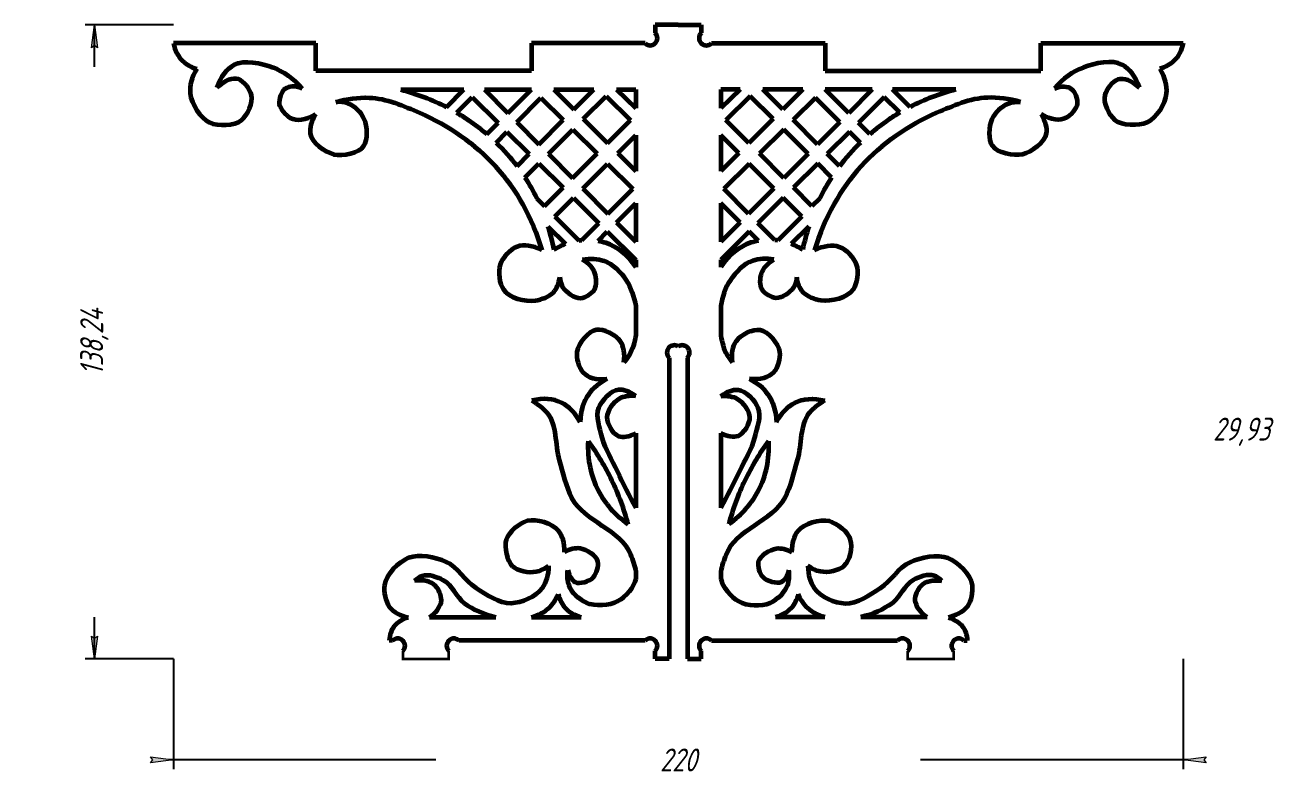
# Model space of a CAD drawing. Header units: millimetres. Extents: x -301 to 292, y 59 to 447.
# Drawn here: x -300.6 to -29.5, y 61 to 223.3 of the extents above; entities that cross this region are included whole.
import ezdxf

# ---------------------------------------------------------------- set-up
doc = ezdxf.new("R2010")
doc.units = ezdxf.units.MM
doc.linetypes.add('K5LT32775', pattern=[0])
doc.linetypes.add('K5LT_THIN', pattern=[0])
doc.styles.add('KDIMTEXTSTYLE', font='GOST_AU.SHX', dxfattribs={"width": 0.96, "oblique": 15, "height": 5})
doc.dimstyles.new('KDIMSTYLE (1.00)', dxfattribs={"dimtxt": 5, "dimasz": 1, "dimexe": 2, "dimexo": 0, "dimgap": 1, "dimtad": 1, "dimtxsty": 'KDIMTEXTSTYLE', "dimsah": 1, "dimcen": 0, "dimdle": 1, "dimadec": 0, "dimazin": 0, "dimtfac": 0.667, "dimtmove": 0, "dimatfit": 3, "dimfxl": 1, "dimtvp": 1, "dimtolj": 1, "dimtzin": 0, "dimarcsym": 0})

# ---------------------------------------------------------------- blocks, each defined once
blk = doc.blocks.new('KDIMARROW_01')
blk.add_hatch(color=0).paths.add_polyline_path([(0, 0), (-5, 0.658262491226197), (-4.5, 6e-16), (-5, -0.6582624912261956)])
at = {"color": 0, "linetype": 'K5LT_THIN', "lineweight": 18}
for p, q in [((-4.5, 6e-16), (-5, 0.658262491226197)), ((-5, 0.658262491226197), (0, 0)), ((0, 0), (-5, -0.6582624912261956)), ((-5, -0.6582624912261956), (-4.5, 6e-16)), ((0, 0), (-1, 0))]:
    blk.add_line(p, q, dxfattribs=at)

msp = doc.modelspace()

# ---------------------------------------------------------------- linework, layer by layer
at = {"color": 30, "linetype": 'K5LT32775', "lineweight": 60, "true_color": 0xff8000}
for p, q in [((-158.2592744769039, 223.2713279595332), (-163.2592744769039, 223.2713279595332)), ((-163.2592744769039, 223.2713279595332), (-163.2592744769039, 221.5163919898005)), ((-158.2592744769039, 223.2713279595332), (-153.2592744769039, 223.2713279595332)), ((-153.2592744769039, 223.2713279595332), (-153.2592744769039, 221.5163919898005)), ((-237.2592744769038, 219.2713279595332), (-268.2592744769039, 219.2713279595332)), ((-237.2592744769039, 213.2713279595332), (-237.2592744769039, 219.2713279595332)), ((-165.5043385071711, 219.2713279595333), (-190.2592744769039, 219.2713279595332)), ((-190.2592744769039, 219.2713279595332), (-190.2592744769039, 213.2713279595332)), ((-151.0142104466366, 219.2713279595332), (-126.2592744769039, 219.2713279595332)), ((-126.2592744769039, 219.2713279595332), (-126.2592744769039, 213.2713279595332)), ((-79.2592744769039, 219.2713279595332), (-48.25927447690384, 219.2713279595332)), ((-79.25927447690387, 213.2713279595332), (-79.25927447690387, 219.2713279595332)), ((-190.2592744769039, 213.2713279595332), (-237.2592744769039, 213.2713279595332)), ((-126.2592744769039, 213.2713279595332), (-79.25927447690387, 213.2713279595332)), ((-218.7425251200992, 209.1689251183845), (-204.9554724862447, 209.1689251183845)), ((-208.7598623138218, 205.3645352908074), (-204.9554724862447, 209.1689251183845)), ((-200.5092004187327, 209.1689251183845), (-195.3991584918443, 204.0302822105621)), ((-200.5092004187327, 209.1689251183845), (-190.235449033252, 209.1689251183845)), ((-195.3991584918443, 204.0302822105621), (-190.235449033252, 209.1689251183845)), ((-185.3843208551738, 209.1689251183845), (-176.6880425124781, 209.1689251183845)), ((-185.3843208551738, 209.1689251183845), (-181.0298340354007, 204.827133595462)), ((-181.0298340354007, 204.827133595462), (-176.6880425124781, 209.1689251183846)), ((-171.7180176263592, 209.1689251183845), (-167.5200980730581, 205.0884298882527)), ((-171.7180176263592, 209.1689251183845), (-167.5200980730581, 209.1689251183845)), ((-167.5200980730581, 209.1689251183845), (-167.5200980730581, 205.0884298882527)), ((-148.9984508807496, 209.1689251183845), (-148.9984508807496, 205.0884298882527)), ((-144.8005313274485, 209.1689251183845), (-148.9984508807496, 205.0884298882527)), ((-144.8005313274485, 209.1689251183845), (-148.9984508807496, 209.1689251183845)), ((-131.1342280986339, 209.1689251183845), (-139.8305064413296, 209.1689251183845)), ((-135.4887149184071, 204.827133595462), (-139.8305064413296, 209.1689251183846)), ((-131.134228098634, 209.1689251183845), (-135.4887149184071, 204.827133595462)), ((-116.009348535075, 209.1689251183845), (-126.2830999205557, 209.1689251183845)), ((-121.1193904619634, 204.0302822105621), (-126.2830999205557, 209.1689251183845)), ((-116.009348535075, 209.1689251183845), (-121.1193904619634, 204.0302822105621)), ((-97.77602383370856, 209.1689251183845), (-111.563076467563, 209.1689251183845)), ((-107.7586866399859, 205.3645352908074), (-111.563076467563, 209.1689251183845)), ((-206.5355423005646, 204.1363403039509), (-203.1542483255834, 207.49478769802)), ((-203.1542483255834, 207.49478769802), (-197.5353987642879, 201.9044120365285)), ((-193.4582601771417, 202.0785206590234), (-188.1804750559393, 207.3563057802258)), ((-188.1804750559393, 207.3563057802258), (-183.3221189999108, 202.5348486309519)), ((-178.9483122490112, 202.7516803857093), (-173.9542633653038, 207.7457292694168)), ((-173.9542633653038, 207.7457292694168), (-168.6431846489784, 202.4862144241236)), ((-142.5642855885039, 207.7457292694168), (-147.8753643048293, 202.4862144241236)), ((-137.5702367047965, 202.7516803857093), (-142.5642855885039, 207.7457292694168)), ((-128.3380738978684, 207.3563057802258), (-133.1964299538969, 202.5348486309519)), ((-123.0602887766661, 202.0785206590234), (-128.3380738978684, 207.3563057802258)), ((-113.3643006282244, 207.49478769802), (-118.9831501895198, 201.9044120365285)), ((-109.9830066532431, 204.1363403039509), (-113.3643006282243, 207.49478769802)), ((-199.9988051120689, 199.4529639719891), (-197.5353987642879, 201.9044120365284)), ((-193.4582601771417, 202.0785206590234), (-188.6318602905909, 197.2251073402718)), ((-188.6318602905909, 197.2251073402718), (-183.3221189999108, 202.5348486309519)), ((-178.9483122490112, 202.7516803857093), (-173.6552997064781, 197.4740993666238)), ((-173.6552997064781, 197.4740993666238), (-168.6431846489784, 202.4862144241236)), ((-142.8632492473296, 197.4740993666238), (-147.8753643048294, 202.4862144241236)), ((-137.5702367047965, 202.7516803857093), (-142.8632492473296, 197.4740993666238)), ((-127.8866886632168, 197.2251073402718), (-133.1964299538969, 202.5348486309519)), ((-123.0602887766661, 202.0785206590234), (-127.8866886632168, 197.2251073402718)), ((-116.5197438417388, 199.4529639719891), (-118.9831501895198, 201.9044120365284)), ((-197.9478730874494, 197.5889077487157), (-195.5789265042764, 199.9578543318887)), ((-195.5789265042764, 199.9578543318887), (-190.7267254733374, 195.1302421575253)), ((-186.559173222747, 195.1408194119736), (-181.2357084237022, 200.4642842110183)), ((-181.2357084237022, 200.4642842110183), (-175.9302643870576, 195.1991346860444)), ((-171.4445002350635, 195.2697453747177), (-167.5200980730581, 199.2044208408121)), ((-167.5200980730581, 199.2044208408121), (-167.5200980730581, 191.3567846184324)), ((-148.9984508807496, 199.2044208408121), (-148.9984508807496, 191.3567846184324)), ((-145.0740487187442, 195.2697453747177), (-148.9984508807496, 199.2044208408121)), ((-135.2828405301055, 200.4642842110183), (-140.5882845667501, 195.1991346860444)), ((-129.9593757310607, 195.1408194119736), (-135.2828405301055, 200.4642842110183)), ((-120.9396224495313, 199.9578543318887), (-125.7918234804704, 195.1302421575253)), ((-118.5706758663583, 197.5889077487157), (-120.9396224495313, 199.9578543318887)), ((-181.2886261073725, 189.8407729657294), (-175.9302643870576, 195.1991346860444)), ((-171.4445002350635, 195.2697453747177), (-167.5200980730581, 191.3567846184325)), ((-145.0740487187442, 195.2697453747177), (-148.9984508807496, 191.3567846184325)), ((-135.2299228464352, 189.8407729657294), (-140.5882845667502, 195.1991346860444)), ((-193.3865586000247, 192.470409030838), (-190.7267254733374, 195.1302421575253)), ((-191.6762397070256, 190.0237529276949), (-188.6429581594372, 193.0570344752834)), ((-188.6429581594372, 193.0570344752834), (-183.3442355612337, 187.7851635118682)), ((-186.559173222747, 195.1408194119736), (-181.2886261073725, 189.8407729657294)), ((-179.0772474286495, 187.6170171675359), (-173.7112941784713, 192.9970174157512)), ((-173.7112941784713, 192.9970174157512), (-168.1730164073236, 187.5008025137515)), ((-142.8072547753364, 192.9970174157512), (-148.3455325464841, 187.5008025137515)), ((-137.4413015251582, 187.6170171675359), (-142.8072547753364, 192.9970174157512)), ((-129.9593757310607, 195.1408194119736), (-135.2299228464352, 189.8407729657294)), ((-127.8755907943706, 193.0570344752834), (-133.174313392574, 187.7851635118682)), ((-124.8423092467822, 190.0237529276949), (-127.8755907943706, 193.0570344752834)), ((-123.1319903537831, 192.470409030838), (-125.7918234804704, 195.1302421575253)), ((-187.3929640616342, 183.7364350114677), (-183.3442355612337, 187.7851635118682)), ((-179.0772474286495, 187.6170171675359), (-173.5731809053179, 182.082144301723)), ((-173.5731809053179, 182.082144301723), (-168.1730164073236, 187.5008025137515)), ((-142.9453680484899, 182.082144301723), (-148.3455325464841, 187.5008025137515)), ((-137.4413015251582, 187.6170171675359), (-142.9453680484899, 182.082144301723)), ((-129.1255848921735, 183.7364350114677), (-133.174313392574, 187.7851635118682)), ((-189.1052709039616, 185.4522377524239), (-187.3929640616342, 183.7364350114677)), ((-185.1696919698719, 181.508623818614), (-181.1183568181631, 185.5705645597252)), ((-181.1183568181631, 185.5705645597252), (-175.5840927619983, 180.0643457606019)), ((-171.7246557800357, 180.2232729537247), (-167.5200980730581, 184.4278306607023)), ((-167.5200980730581, 184.4278306607022), (-167.5200980730581, 175.9951822745066)), ((-148.9984508807497, 184.4278306607022), (-148.9984508807496, 175.9951822745066)), ((-144.7938931737721, 180.2232729537247), (-148.9984508807497, 184.4278306607023)), ((-135.4001921356447, 185.5705645597252), (-140.9344561918094, 180.0643457606019)), ((-131.3488569839358, 181.508623818614), (-135.4001921356447, 185.5705645597252)), ((-127.4132780498461, 185.4522377524239), (-129.1255848921735, 183.7364350114677)), ((-186.6835648073927, 179.3458431242214), (-182.8635111988873, 175.525789515716)), ((-185.1696919698719, 181.508623818614), (-179.9427162339987, 176.2709765273536)), ((-179.2926608001586, 176.3430771469685), (-175.5840927619983, 180.0643457606019)), ((-171.7246557800357, 180.2232729537247), (-167.5200980730581, 175.9951822745065)), ((-144.7938931737721, 180.2232729537247), (-148.9984508807497, 175.9951822745065)), ((-137.2258881536492, 176.3430771469685), (-140.9344561918094, 180.0643457606019)), ((-131.3488569839358, 181.508623818614), (-136.5758327198091, 176.2709765273536)), ((-129.834984146415, 179.3458431242214), (-133.6550377549204, 175.525789515716)), ((-175.739415564439, 176.2085131693213), (-173.7291378128085, 178.2187909209518)), ((-173.7291378128085, 178.2187909209519), (-167.5200980730581, 172.0412159096124)), ((-142.7894111409992, 178.2187909209519), (-148.9984508807496, 172.0412159096124)), ((-140.7791333893687, 176.2085131693213), (-142.7894111409992, 178.2187909209518)), ((-167.5200980730581, 172.0412159096124), (-167.5200980730581, 170.4552396399448)), ((-148.9984508807496, 172.0412159096124), (-148.9984508807496, 170.4552396399448)), ((-167.5200980730581, 162.0355837820816), (-167.5200980730581, 155.5526825336823)), ((-148.9984508807496, 162.0355837820816), (-148.9984508807496, 155.5526825336823)), ((-160.2592744769039, 150.7060781262086), (-160.2592744769039, 85.03614122763884)), ((-156.2592744769038, 150.7060781262086), (-156.2592744769038, 85.03614122763884)), ((-167.5200980730581, 134.2664738221341), (-167.5200980730581, 117.9849890675454)), ((-148.9984508807497, 134.2664738221341), (-148.9984508807497, 117.9849890675454)), ((-167.5200980730581, 104.0861805386626), (-167.5200980730581, 102.529125099317)), ((-148.9984508807497, 104.0861805386626), (-148.9984508807497, 102.529125099317)), ((-212.4889424865945, 94.16909962837452), (-198.0253112489705, 94.16909962837451)), ((-190.2309837506415, 94.16909962837452), (-179.4261488064525, 94.16909962837452)), ((-126.2875652031663, 94.16909962837452), (-137.0924001473552, 94.16909962837452)), ((-104.0296064672132, 94.16909962837452), (-118.4932377048372, 94.16909962837451)), ((-220.5043040542326, 89.0361412371181), (-221.2386291100213, 89.0361412371181)), ((-165.5043385071711, 89.03614123711809), (-206.0141759936981, 89.0361412371181)), ((-163.2592744769039, 85.0361412371181), (-163.2592744769039, 86.79107720685079)), ((-153.2592744769038, 85.0361412371181), (-153.2592744769038, 86.7910772068508)), ((-151.0142104466366, 89.0361412371181), (-110.5043729601096, 89.0361412371181)), ((-96.01424489957515, 89.0361412371181), (-95.27991984378644, 89.0361412371181)), ((-160.2592744769039, 85.0361412371181), (-163.2592744769039, 85.0361412371181)), ((-156.2592744769038, 85.0361412371181), (-153.2592744769038, 85.0361412371181))]:
    msp.add_line(p, q, dxfattribs=at)
at = {"color": 30, "linetype": 'K5LT32775', "true_color": 0xff8000, "const_width": 0.6}
for points in [[(-218.2592400239653, 86.79107720685082), (-218.2592400239653, 85.0361412371181), (-208.2592400239653, 85.0361412371181), (-208.2592400239653, 86.79107720685084)], [(-98.25930892984243, 86.79107720685084), (-98.25930892984243, 85.0361412371181), (-108.2593089298424, 85.0361412371181), (-108.2593089298424, 86.79107720685082)]]:
    msp.add_lwpolyline(points, dxfattribs=at)
at = {"color": 30, "linetype": 'K5LT32775', "lineweight": 60, "true_color": 0xff8000}
for centre, radius, start, end in [((-164.3818064920375, 220.3938599746669), 1.587499999999989, 225.0000000000006, 45.00000000000036), ((-152.1367424617702, 220.3938599746669), 1.587499999999989, 134.9999999999996, 314.9999999999993), ((-159.1367424617702, 151.8286101413422), 1.587500000000019, 56.44510074519792, 225.0000000000005), ((-157.3818064920375, 151.8286101413422), 1.587500000000019, 315, 123.5548992548021), ((-219.3817720390989, 87.91360922198447), 1.587499999999989, 314.9999999999997, 134.9999999999993), ((-207.1367080088317, 87.91360922198447), 1.587499999999989, 45.00000000000066, 225.0000000000004), ((-164.3818064920375, 87.91360922198447), 1.587499999999989, 314.9999999999997, 134.9999999999993), ((-152.1367424617702, 87.91360922198447), 1.587499999999989, 45.00000000000066, 225.0000000000004), ((-109.3818409449761, 87.91360922198447), 1.587499999999989, 314.9999999999997, 134.9999999999993), ((-97.1367769147088, 87.91360922198447), 1.587499999999989, 45.00000000000066, 225.0000000000004)]:
    msp.add_arc(centre, radius, start, end, dxfattribs=at)
for points, knots in [([(-268.2592744769039, 219.2713279595332), (-267.9212661706785, 217.663054299454), (-267.2529351775526, 216.3747143939455), (-266.2542814975262, 215.4063082430077), (-265.4450172305841, 214.6215552204983), (-264.4188380970011, 214.0468949056918), (-263.1757440967772, 213.6823272985883)], [0, 0, 0, 0, 1, 1, 1, 2, 2, 2, 2]), ([(-48.25927447690384, 219.2713279595332), (-48.59728278312929, 217.663054299454), (-49.26561377625518, 216.3747143939455), (-50.26426745628152, 215.4063082430077), (-51.0735317232236, 214.6215552204983), (-52.09971085680661, 214.0468949056918), (-53.34280485703056, 213.6823272985883)], [0, 0, 0, 0, 1, 1, 1, 2, 2, 2, 2]), ([(-258.7802791430753, 209.6049782065884), (-257.8712634824092, 212.019778464624), (-256.6170446410396, 213.6730669373383), (-255.0176226189667, 214.5648436247315), (-252.8371870805887, 215.7805712780051), (-249.1013489870123, 214.9209409229609), (-246.5516454397224, 213.9662391777142), (-244.2132506789492, 213.0906591278066), (-242.103882627555, 211.5798955234296), (-240.2235412855398, 209.4339483645834)], [0, 0, 0, 0, 1, 1, 1, 2, 2, 2, 3, 3, 3, 3]), ([(-57.73826981073245, 209.6049782065884), (-58.64728547139856, 212.019778464624), (-59.90150431276811, 213.6730669373383), (-61.50092633484104, 214.5648436247315), (-63.681361873219, 215.7805712780051), (-67.41719996679547, 214.9209409229609), (-69.96690351408535, 213.9662391777142), (-72.30529827485856, 213.0906591278066), (-74.41466632625276, 211.5798955234296), (-76.29500766826797, 209.4339483645834)], [0, 0, 0, 0, 1, 1, 1, 2, 2, 2, 3, 3, 3, 3]), ([(-263.1757440967772, 213.6823272985883), (-264.279472209649, 211.7919428369254), (-264.752655434471, 210.0052518679131), (-264.5952937712431, 208.3222543915513), (-264.3799013299768, 206.0186124012301), (-262.3865263450648, 202.912694771016), (-260.4050626421222, 201.9941502373687), (-258.5694584264069, 201.143221595183), (-254.921466861409, 201.240169919926), (-253.3928391199198, 202.5072397633835), (-252.1153847710528, 203.5661135741298), (-250.8511529404527, 206.3345585330942), (-251.2549660948581, 207.9801947075415), (-251.5597267251454, 209.2221679129132), (-252.9301226220167, 211.0414840705505), (-254.0769584879395, 211.4007915476402), (-255.3789859507156, 211.8087210662859), (-256.9467595024275, 211.2101166192686), (-258.7802791430753, 209.6049782065884)], [0, 0, 0, 0, 1, 1, 1, 2, 2, 2, 3, 3, 3, 4, 4, 4, 5, 5, 5, 6, 6, 6, 6]), ([(-53.34280485703056, 213.6823272985883), (-52.23907674415875, 211.7919428369254), (-51.76589351933677, 210.0052518679131), (-51.92325518256467, 208.3222543915513), (-52.13864762383093, 206.0186124012301), (-54.13202260874294, 202.912694771016), (-56.11348631168556, 201.9941502373687), (-57.94909052740087, 201.143221595183), (-61.59708209239875, 201.240169919926), (-63.12570983388792, 202.5072397633835), (-64.40316418275495, 203.5661135741298), (-65.66739601335499, 206.3345585330942), (-65.26358285894963, 207.9801947075415), (-64.95882222866237, 209.2221679129132), (-63.58842633179106, 211.0414840705505), (-62.44159046586819, 211.4007915476402), (-61.13956300309215, 211.8087210662859), (-59.57178945138025, 211.2101166192686), (-57.73826981073245, 209.6049782065884)], [0, 0, 0, 0, 1, 1, 1, 2, 2, 2, 3, 3, 3, 4, 4, 4, 5, 5, 5, 6, 6, 6, 6]), ([(-240.2235412855398, 209.4339483645834), (-241.847730984476, 209.9714222343297), (-243.073444852178, 209.9429172606622), (-243.9006828886459, 209.3484334435809), (-244.7043325214068, 208.7709011249275), (-245.3211112444384, 207.0374230308196), (-245.1834067036829, 206.0133515244847), (-245.0356945909632, 204.9148564062631), (-243.778394725037, 203.536582714078), (-242.7889889156138, 203.0203292893983), (-241.3623412657555, 202.2759312597568), (-239.5380229510362, 202.5324760227642), (-237.3160339714559, 203.7899635784206)], [0, 0, 0, 0, 1, 1, 1, 2, 2, 2, 3, 3, 3, 4, 4, 4, 4]), ([(-76.29500766826797, 209.4339483645834), (-74.67081796933181, 209.9714222343297), (-73.44510410162977, 209.9429172606622), (-72.61786606516185, 209.3484334435809), (-71.81421643240097, 208.7709011249275), (-71.19743770936935, 207.0374230308196), (-71.33514225012482, 206.0133515244847), (-71.48285436284456, 204.9148564062631), (-72.74015422877073, 203.536582714078), (-73.72956003819394, 203.0203292893983), (-75.15620768805223, 202.2759312597568), (-76.98052600277154, 202.5324760227642), (-79.20251498235189, 203.7899635784206)], [0, 0, 0, 0, 1, 1, 1, 2, 2, 2, 3, 3, 3, 4, 4, 4, 4]), ([(-237.3160339714559, 203.7899635784206), (-238.2539811255323, 202.2249975741446), (-238.6292971020409, 200.8290464530174), (-238.4419819009815, 199.6021102150389), (-238.1439653804723, 197.6500675273059), (-235.2453603720618, 195.4707981811495), (-233.2754558343477, 195.0294377192825), (-231.3377016497329, 194.5952805987051), (-227.7660469502019, 195.3734289106861), (-226.7430665546958, 196.8703837890026), (-225.8568569648783, 198.1671982485131), (-225.9218561584209, 201.1168485633091), (-226.683681197608, 202.7495341406893), (-227.3149370619174, 204.1023937767999), (-228.732066522875, 205.6176748443653), (-230.187417265785, 206.1344994946908), (-230.9906419941104, 206.4197409331358), (-231.8814223504266, 206.518716528282), (-232.8597583347335, 206.4314262801296)], [0, 0, 0, 0, 1, 1, 1, 2, 2, 2, 3, 3, 3, 4, 4, 4, 5, 5, 5, 6, 6, 6, 6]), ([(-232.8597583347335, 206.4314262801296), (-230.4149086956937, 207.1498088564224), (-228.0015830486008, 207.4722054154698), (-225.6197813934546, 207.3986159572718), (-221.8510442048484, 207.2821749735311), (-218.0425688101143, 205.588719389319), (-214.5503487193679, 204.07501454338), (-208.4627138298302, 201.4363256311267), (-202.4774356659738, 197.3153043486219), (-198.088727080519, 192.4592382354476), (-193.530791145169, 187.4159235995594), (-190.1577027285505, 181.3111086483556), (-187.9694618306638, 174.1447933818364)], [0, 0, 0, 0, 1, 1, 1, 2, 2, 2, 3, 3, 3, 4, 4, 4, 4]), ([(-83.65879061907424, 206.4314262801296), (-86.10364025811401, 207.1498088564224), (-88.51696590520697, 207.4722054154698), (-90.89876756035315, 207.3986159572718), (-94.66750474895935, 207.2821749735311), (-98.47598014369339, 205.588719389319), (-101.9682002344398, 204.07501454338), (-108.0558351239775, 201.4363256311267), (-114.041113287834, 197.3153043486219), (-118.4298218732887, 192.4592382354476), (-122.9877578086388, 187.4159235995594), (-126.3608462252572, 181.3111086483556), (-128.549087123144, 174.1447933818364)], [0, 0, 0, 0, 1, 1, 1, 2, 2, 2, 3, 3, 3, 4, 4, 4, 4]), ([(-79.20251498235189, 203.7899635784206), (-78.26456782827543, 202.2249975741446), (-77.88925185176686, 200.8290464530174), (-78.07656705282619, 199.6021102150389), (-78.37458357333549, 197.6500675273059), (-81.2731885817459, 195.4707981811495), (-83.24309311946001, 195.0294377192825), (-85.18084730407486, 194.5952805987051), (-88.75250200360585, 195.3734289106861), (-89.77548239911198, 196.8703837890026), (-90.66169198892945, 198.1671982485131), (-90.59669279538684, 201.1168485633091), (-89.83486775619971, 202.7495341406893), (-89.20361189189032, 204.1023937767999), (-87.78648243093275, 205.6176748443653), (-86.33113168802277, 206.1344994946908), (-85.52790695969736, 206.4197409331358), (-84.63712660338118, 206.518716528282), (-83.65879061907424, 206.4314262801296)], [0, 0, 0, 0, 1, 1, 1, 2, 2, 2, 3, 3, 3, 4, 4, 4, 5, 5, 5, 6, 6, 6, 6]), ([(-206.535542300569, 204.1363403039443), (-205.6571229307371, 203.6185876321152), (-204.7981997549841, 203.0721233634024), (-203.9587727733101, 202.496947497806), (-202.6069478375189, 201.5706762502128), (-201.2780287379316, 200.5493731959687), (-199.9988051120689, 199.452963971989)], [0, 0, 0, 0, 1, 1, 1, 2, 2, 2, 2]), ([(-109.9830066532387, 204.1363403039443), (-110.8614260230707, 203.6185876321152), (-111.7203491988236, 203.0721233634024), (-112.5597761804977, 202.496947497806), (-113.9116011162889, 201.5706762502128), (-115.2405202158762, 200.5493731959687), (-116.5197438417388, 199.452963971989)], [0, 0, 0, 0, 1, 1, 1, 2, 2, 2, 2]), ([(-187.9694618306638, 174.1447933818364), (-190.0352258125625, 175.1860977437814), (-191.827128723048, 175.4408803646837), (-193.3451705621202, 174.9091412445435), (-194.8523052820942, 174.3812226659478), (-196.5450779480728, 172.540332804998), (-197.0567552326191, 170.9996053916179), (-197.5776210924638, 169.4312099728768), (-197.2335063033976, 166.8480006578664), (-196.363926094126, 165.5559478748862), (-195.1884604848061, 163.8093998329391), (-191.6171821267419, 162.8103293182168), (-189.3366591179813, 163.1805336857668), (-188.0296445398876, 163.3927054127799), (-186.3589983558152, 164.0175972471151), (-185.4766110606624, 164.9620943276063), (-184.6967351458737, 165.7968644208632), (-184.2326731838052, 166.9055385031055), (-184.084425174457, 168.2881165743332)], [0, 0, 0, 0, 1, 1, 1, 2, 2, 2, 3, 3, 3, 4, 4, 4, 5, 5, 5, 6, 6, 6, 6]), ([(-175.7394155517308, 176.2085131671617), (-175.166938807086, 176.1112276446194), (-174.6130757279514, 175.9755909964049), (-174.0944180711323, 175.7999215654632), (-171.5443296640584, 174.9362062159798), (-169.3528896647003, 173.1546455741403), (-167.5200980730581, 170.4552396399448)], [0, 0, 0, 0, 1, 1, 1, 2, 2, 2, 2]), ([(-140.779133402077, 176.2085131671617), (-141.3516101467217, 176.1112276446194), (-141.9054732258564, 175.9755909964049), (-142.4241308826754, 175.7999215654632), (-144.9742192897493, 174.9362062159798), (-147.1656592891074, 173.1546455741403), (-148.9984508807497, 170.4552396399448)], [0, 0, 0, 0, 1, 1, 1, 2, 2, 2, 2]), ([(-128.549087123144, 174.1447933818364), (-126.4833231412453, 175.1860977437814), (-124.6914202307598, 175.4408803646837), (-123.1733783916875, 174.9091412445435), (-121.6662436717136, 174.3812226659478), (-119.973471005735, 172.540332804998), (-119.4617937211886, 170.9996053916179), (-118.940927861344, 169.4312099728768), (-119.2850426504101, 166.8480006578664), (-120.1546228596818, 165.5559478748862), (-121.3300884690017, 163.8093998329391), (-124.9013668270659, 162.8103293182168), (-127.1818898358264, 163.1805336857668), (-128.4889044139201, 163.3927054127799), (-130.1595505979925, 164.0175972471151), (-131.0419378931453, 164.9620943276063), (-131.821813807934, 165.7968644208632), (-132.2858757700025, 166.9055385031055), (-132.4341237793507, 168.2881165743332)], [0, 0, 0, 0, 1, 1, 1, 2, 2, 2, 3, 3, 3, 4, 4, 4, 5, 5, 5, 6, 6, 6, 6]), ([(-184.0844251721394, 168.2881165422585), (-184.022300519346, 167.4283318063759), (-183.7935333436939, 166.6825682359406), (-183.398123645183, 166.0508258309527), (-182.672553515911, 164.8915891703953), (-180.8234838645265, 163.6286446885457), (-179.5380755878641, 163.72489943744), (-178.5310415489541, 163.8003087920421), (-177.0411061552208, 164.6639046289959), (-176.5193200558583, 165.5559478748862), (-175.9925348162483, 166.4565376291992), (-176.0629787555089, 168.074970494622), (-176.420344464645, 169.1190691585651), (-176.8208453050624, 170.2891937163993), (-177.7116256259822, 171.2789496285323), (-179.0926854274043, 172.0883368949643)], [0, 0, 0, 0, 1, 1, 1, 2, 2, 2, 3, 3, 3, 4, 4, 4, 5, 5, 5, 5]), ([(-179.0926854274043, 172.0883368949643), (-177.3893123714255, 172.3937046670862), (-175.8438412509155, 172.3089814648551), (-174.4562720658743, 171.8341672882711), (-172.5378323559823, 171.1776938086073), (-170.7729675458513, 169.3422421575406), (-169.6064680964223, 167.6277046617057), (-168.5219589435162, 166.033677670828), (-167.8821877219658, 163.9597867719283), (-167.5200980780689, 162.0355837847821)], [0, 0, 0, 0, 1, 1, 1, 2, 2, 2, 3, 3, 3, 3]), ([(-137.4258635264035, 172.0883368949643), (-139.1292365823822, 172.3937046670862), (-140.6747077028922, 172.3089814648551), (-142.0622768879335, 171.8341672882711), (-143.9807165978254, 171.1776938086073), (-145.7455814079565, 169.3422421575406), (-146.9120808573854, 167.6277046617057), (-147.9965900102915, 166.033677670828), (-148.636361231842, 163.9597867719283), (-148.9984508757389, 162.0355837847821)], [0, 0, 0, 0, 1, 1, 1, 2, 2, 2, 3, 3, 3, 3]), ([(-132.4341237816683, 168.2881165422585), (-132.4962484344618, 167.4283318063759), (-132.7250156101139, 166.6825682359406), (-133.1204253086247, 166.0508258309527), (-133.8459954378967, 164.8915891703953), (-135.6950650892812, 163.6286446885457), (-136.9804733659436, 163.72489943744), (-137.9875074048536, 163.8003087920421), (-139.477442798587, 164.6639046289959), (-139.9992288979494, 165.5559478748862), (-140.5260141375594, 166.4565376291992), (-140.4555701982988, 168.074970494622), (-140.0982044891627, 169.1190691585651), (-139.6977036487453, 170.2891937163993), (-138.8069233278255, 171.2789496285323), (-137.4258635264035, 172.0883368949643)], [0, 0, 0, 0, 1, 1, 1, 2, 2, 2, 3, 3, 3, 4, 4, 4, 5, 5, 5, 5]), ([(-170.1013460524889, 149.6636348564908), (-169.8443939660142, 151.6081715275756), (-170.1083288759164, 153.1587891232507), (-170.8931507821953, 154.3154876435162), (-171.8503669823661, 155.7262670234666), (-174.5745286810015, 157.0339319923447), (-176.0893693208938, 156.7898774238488), (-177.7779334895329, 156.5178344189924), (-180.0967973002353, 153.849445555715), (-180.3453197430659, 151.9895612500035), (-180.5272934956093, 150.6277119033127), (-179.9503558798546, 148.476292378648), (-179.0091492616863, 147.4861718497981), (-177.9220359576861, 146.3425619572421), (-176.1734671795844, 145.8806758649133), (-173.7634429273812, 146.1005135728118)], [0, 0, 0, 0, 1, 1, 1, 2, 2, 2, 3, 3, 3, 4, 4, 4, 5, 5, 5, 5]), ([(-167.5200980757078, 155.552682519708), (-167.7948306523367, 154.103752967928), (-168.1641412150653, 152.5696816820109), (-168.9136389579292, 151.2967321115104), (-169.2515975291405, 150.7227420999774), (-169.6474998939937, 150.1783763483042), (-170.1013460524889, 149.6636348564908)], [0, 0, 0, 0, 1, 1, 1, 2, 2, 2, 2]), ([(-148.9984508781, 155.552682519708), (-148.7237183014711, 154.103752967928), (-148.3544077387425, 152.5696816820109), (-147.6049099958785, 151.2967321115104), (-147.2669514246672, 150.7227420999774), (-146.871049059814, 150.1783763483042), (-146.4172029013189, 149.6636348564908)], [0, 0, 0, 0, 1, 1, 1, 2, 2, 2, 2]), ([(-146.4172029013189, 149.6636348564908), (-146.6741549877935, 151.6081715275756), (-146.4102200778914, 153.1587891232507), (-145.6253981716124, 154.3154876435162), (-144.6681819714416, 155.7262670234666), (-141.9440202728063, 157.0339319923447), (-140.4291796329139, 156.7898774238488), (-138.7406154642748, 156.5178344189924), (-136.4217516535724, 153.849445555715), (-136.1732292107418, 151.9895612500035), (-135.9912554581984, 150.6277119033127), (-136.5681930739532, 148.476292378648), (-137.5093996921214, 147.4861718497981), (-138.5965129961216, 146.3425619572421), (-140.3450817742233, 145.8806758649133), (-142.7551060264266, 146.1005135728118)], [0, 0, 0, 0, 1, 1, 1, 2, 2, 2, 3, 3, 3, 4, 4, 4, 5, 5, 5, 5]), ([(-173.7634429273812, 146.1005135728118), (-175.4576469041122, 145.2429908699786), (-176.7866650106214, 144.1410216466857), (-177.7504972469088, 142.7946059029331), (-178.9424299554979, 141.1295474996995), (-179.5758737644338, 139.090650239687), (-179.6508286737167, 136.6779141228954)], [0, 0, 0, 0, 1, 1, 1, 2, 2, 2, 2]), ([(-167.5200980730581, 142.3329845060184), (-168.8795932174974, 143.3454352064679), (-170.1319264175604, 143.8073212987967), (-171.2770976732472, 143.7186427830047), (-172.9602324932976, 143.5883060346986), (-174.9785911476639, 141.3788787004726), (-175.6320236866326, 139.7596191344725), (-176.3510253969881, 137.9778737697542), (-175.4208413486235, 135.3925508391462), (-174.8897067525328, 133.3262057056077), (-174.2266303273003, 130.7465493350228), (-172.7347591259177, 128.3838358993407), (-171.5740244468871, 125.9525241602165), (-170.2905794680578, 123.264179528217), (-168.9392706767815, 120.6083344973267), (-167.5200980730581, 117.9849890675454)], [0, 0, 0, 0, 1, 1, 1, 2, 2, 2, 3, 3, 3, 4, 4, 4, 5, 5, 5, 5]), ([(-148.9984508807497, 142.3329845060184), (-147.6389557363103, 143.3454352064679), (-146.3866225362473, 143.8073212987967), (-145.2414512805606, 143.7186427830047), (-143.5583164605101, 143.5883060346986), (-141.5399578061438, 141.3788787004726), (-140.8865252671751, 139.7596191344725), (-140.1675235568197, 137.9778737697542), (-141.0977076051842, 135.3925508391462), (-141.6288422012749, 133.3262057056077), (-142.2919186265075, 130.7465493350228), (-143.78378982789, 128.3838358993407), (-144.9445245069206, 125.9525241602165), (-146.2279694857499, 123.264179528217), (-147.5792782770262, 120.6083344973267), (-148.9984508807497, 117.9849890675454)], [0, 0, 0, 0, 1, 1, 1, 2, 2, 2, 3, 3, 3, 4, 4, 4, 5, 5, 5, 5]), ([(-142.7551060264266, 146.1005135728118), (-141.0609020496956, 145.2429908699786), (-139.7318839431864, 144.1410216466857), (-138.7680517068989, 142.7946059029331), (-137.5761189983099, 141.1295474996995), (-136.9426751893739, 139.090650239687), (-136.8677202800911, 136.6779141228954)], [0, 0, 0, 0, 1, 1, 1, 2, 2, 2, 2]), ([(-179.6508286737167, 136.6779141228954), (-180.7152370402986, 138.681463244732), (-182.0613051342875, 140.0869166958086), (-183.6890329556833, 140.8942744761253), (-185.4985969004998, 141.7918235077413), (-187.6562648746879, 141.9501844599753), (-190.1620368782475, 141.3693573328273)], [0, 0, 0, 0, 1, 1, 1, 2, 2, 2, 2]), ([(-190.1620368782475, 141.3693573328273), (-188.8379249070977, 140.5939397332884), (-187.7253938642762, 139.701728221432), (-186.8331130378008, 138.6591777871803), (-184.6316030456679, 136.086910032225), (-185.2006288579508, 131.7840592187778), (-184.1981212716661, 128.4010197304004), (-183.3784537110985, 125.6349880687163), (-182.7769516662228, 122.6762733933128), (-181.4900823391456, 120.1758175022604), (-178.8413749638027, 115.0292374874947), (-170.6194182256103, 113.2183963117235), (-168.6611930468636, 107.8025450182556), (-168.2489260089963, 106.6623406155542), (-167.7067716767573, 105.3291326923605), (-167.5200980730587, 104.0861805386627)], [0, 0, 0, 0, 1, 1, 1, 2, 2, 2, 3, 3, 3, 4, 4, 4, 5, 5, 5, 5]), ([(-167.5200980730581, 142.3329845060184), (-168.9502086961258, 142.4873065743368), (-170.1530541005822, 142.2893553919102), (-171.1286342864272, 141.7391309587386), (-172.4138105166154, 141.0142952424737), (-173.7756464464059, 139.0828113835248), (-173.8009752491865, 137.7306195145997), (-173.8263214183063, 136.3775005342398), (-172.5331167161633, 134.0762095771534), (-171.2770976732472, 133.6231324792476), (-170.2840230472083, 133.2649059283785), (-169.0316898471453, 133.479353042674), (-167.5200980730581, 134.2664738221341)], [0, 0, 0, 0, 1, 1, 1, 2, 2, 2, 3, 3, 3, 4, 4, 4, 4]), ([(-148.9984508807497, 142.3329845060184), (-147.568340257682, 142.4873065743368), (-146.3654948532256, 142.2893553919102), (-145.3899146673805, 141.7391309587386), (-144.1047384371923, 141.0142952424737), (-142.7429025074019, 139.0828113835248), (-142.7175737046213, 137.7306195145997), (-142.6922275355014, 136.3775005342398), (-143.9854322376445, 134.0762095771534), (-145.2414512805605, 133.6231324792476), (-146.2345259065994, 133.2649059283785), (-147.4868591066625, 133.479353042674), (-148.9984508807497, 134.2664738221341)], [0, 0, 0, 0, 1, 1, 1, 2, 2, 2, 3, 3, 3, 4, 4, 4, 4]), ([(-126.3565120755602, 141.3693573328273), (-127.68062404671, 140.5939397332884), (-128.7931550895315, 139.701728221432), (-129.685435916007, 138.6591777871803), (-131.8869459081398, 136.086910032225), (-131.3179200958569, 131.7840592187778), (-132.3204276821417, 128.4010197304004), (-133.1400952427093, 125.6349880687163), (-133.741597287585, 122.6762733933128), (-135.0284666146621, 120.1758175022604), (-137.6771739900051, 115.0292374874947), (-145.8991307281975, 113.2183963117235), (-147.8573559069441, 107.8025450182556), (-148.2696229448114, 106.6623406155542), (-148.8117772770505, 105.3291326923605), (-148.998450880749, 104.0861805386627)], [0, 0, 0, 0, 1, 1, 1, 2, 2, 2, 3, 3, 3, 4, 4, 4, 5, 5, 5, 5]), ([(-136.8677202800911, 136.6779141228954), (-135.8033119135091, 138.681463244732), (-134.4572438195202, 140.0869166958086), (-132.8295159981244, 140.8942744761253), (-131.0199520533079, 141.7918235077413), (-128.8622840791198, 141.9501844599753), (-126.3565120755602, 141.3693573328273)], [0, 0, 0, 0, 1, 1, 1, 2, 2, 2, 2]), ([(-177.9178557858646, 132.5291597213756), (-178.0673056978096, 128.4888295756885), (-177.3249887637098, 124.8927164282718), (-175.6909049835652, 121.7408202791253), (-174.2448156584859, 118.9515365040695), (-172.100344515531, 116.5101385874747), (-169.2574915547004, 114.4166265293408)], [0, 0, 0, 0, 1, 1, 1, 2, 2, 2, 2]), ([(-177.9178557858646, 132.5291597213756), (-175.921932242536, 129.8097125147405), (-174.2063553281721, 126.9559163014236), (-172.7711250427727, 123.9677710814247), (-171.308936853725, 120.9234995855608), (-170.1377256910342, 117.7397847348661), (-169.2574915547004, 114.4166265293408)], [0, 0, 0, 0, 1, 1, 1, 2, 2, 2, 2]), ([(-138.6006931679431, 132.5291597213756), (-138.4512432559982, 128.4888295756885), (-139.1935601900979, 124.8927164282718), (-140.8276439702425, 121.7408202791253), (-142.2737332953218, 118.9515365040695), (-144.4182044382767, 116.5101385874747), (-147.2610573991074, 114.4166265293408)], [0, 0, 0, 0, 1, 1, 1, 2, 2, 2, 2]), ([(-138.6006931679431, 132.5291597213756), (-140.5966167112717, 129.8097125147405), (-142.3121936256357, 126.9559163014236), (-143.747423911035, 123.9677710814247), (-145.2096121000828, 120.9234995855608), (-146.3808232627735, 117.7397847348661), (-147.2610573991074, 114.4166265293408)], [0, 0, 0, 0, 1, 1, 1, 2, 2, 2, 2]), ([(-183.0338060672028, 108.3388469975969), (-183.0360015929822, 110.3219633794727), (-183.4813917534421, 111.8725809751478), (-184.3699765485824, 112.9906997846222), (-185.6745834093042, 114.6323050404403), (-189.1536277670359, 115.6333164030277), (-191.1498045466938, 115.1186749957083), (-192.8827037031065, 114.6719101251381), (-195.2483336224148, 112.7020527176613), (-195.7521695381124, 111.0111879603561), (-196.2345020745046, 109.3924881779918), (-195.5970662234769, 106.4076987617769), (-194.3665112611262, 105.2706036699844), (-193.2658694427798, 104.2535549011327), (-190.8633757633144, 103.7607639301504), (-189.2197805180343, 104.0828965754248), (-188.2894413182516, 104.2652362532068), (-187.3821650654631, 104.6776345499289), (-186.4979517596684, 105.3200914655911)], [0, 0, 0, 0, 1, 1, 1, 2, 2, 2, 3, 3, 3, 4, 4, 4, 5, 5, 5, 6, 6, 6, 6]), ([(-133.484742886605, 108.3388469975969), (-133.4825473608255, 110.3219633794727), (-133.0371572003657, 111.8725809751478), (-132.1485724052254, 112.9906997846222), (-130.8439655445036, 114.6323050404403), (-127.3649211867718, 115.6333164030277), (-125.368744407114, 115.1186749957083), (-123.6358452507012, 114.6719101251381), (-121.270215331393, 112.7020527176613), (-120.7663794156953, 111.0111879603561), (-120.2840468793031, 109.3924881779918), (-120.9214827303308, 106.4076987617769), (-122.1520376926816, 105.2706036699844), (-123.2526795110279, 104.2535549011327), (-125.6551731904933, 103.7607639301504), (-127.2987684357734, 104.0828965754248), (-128.2291076355561, 104.2652362532068), (-129.1363838883447, 104.6776345499289), (-130.0205971941393, 105.3200914655911)], [0, 0, 0, 0, 1, 1, 1, 2, 2, 2, 3, 3, 3, 4, 4, 4, 5, 5, 5, 6, 6, 6, 6]), ([(-182.3435798635692, 104.3819483140792), (-182.0036321892467, 103.0542617330102), (-181.4748947244892, 102.1957649541568), (-180.7573674692967, 101.8064579775187), (-179.7750417302659, 101.2734799466937), (-177.5728543857981, 101.9723326110783), (-176.7488560251579, 102.8457016852584), (-176.0414280597116, 103.5955159285185), (-175.5454210779001, 105.3069326246143), (-175.7591001130248, 106.2603595821175), (-176.0506035428377, 107.5610357482469), (-178.2075098564736, 108.9486756489698), (-179.6686359659504, 109.1306517273033), (-180.7101111539451, 109.2603623451369), (-181.8318345210292, 108.9964274352347), (-183.0338060672028, 108.3388469975969)], [0, 0, 0, 0, 1, 1, 1, 2, 2, 2, 3, 3, 3, 4, 4, 4, 5, 5, 5, 5]), ([(-134.1749690902385, 104.3819483140792), (-134.514916764561, 103.0542617330102), (-135.0436542293185, 102.1957649541568), (-135.761181484511, 101.8064579775187), (-136.7435072235419, 101.2734799466937), (-138.9456945680097, 101.9723326110783), (-139.7696929286498, 102.8457016852584), (-140.4771208940961, 103.5955159285185), (-140.9731278759076, 105.3069326246143), (-140.7594488407829, 106.2603595821175), (-140.46794541097, 107.5610357482469), (-138.3110390973341, 108.9486756489698), (-136.8499129878574, 109.1306517273033), (-135.8084377998627, 109.2603623451369), (-134.6867144327786, 108.9964274352347), (-133.484742886605, 108.3388469975969)], [0, 0, 0, 0, 1, 1, 1, 2, 2, 2, 3, 3, 3, 4, 4, 4, 5, 5, 5, 5]), ([(-186.4979517596684, 105.3200914655911), (-186.5485158474345, 103.3528144510059), (-187.0170001449676, 101.7362128761473), (-187.9034046522681, 100.4702867410153), (-189.2275029572694, 98.57926448652553), (-192.3944195209992, 97.24548912327514), (-194.673335360271, 97.14470674410157), (-197.180160762815, 97.03384533189521), (-199.9609661417141, 99.01457714642049), (-202.2746610675024, 100.4702867410153), (-204.692453663128, 101.9914915636405), (-206.2729586991704, 105.0850018416544), (-208.8070503471543, 106.1712810214388), (-211.2163956687715, 107.2040856802072), (-214.7311571972716, 107.9612008381961), (-217.0022296252631, 107.062061377755), (-219.1924232794277, 106.1949426032962), (-221.9899957312731, 103.4794451462163), (-222.2875264060724, 101.1235256689805), (-222.4676074470707, 99.69760065383747), (-222.0946113974196, 97.61319384393185), (-221.218589978493, 96.43208245904863), (-220.3562866600005, 95.26946674590538), (-218.5942547346691, 94.4288571715379), (-217.1210003397349, 94.0566681756137)], [0, 0, 0, 0, 1, 1, 1, 2, 2, 2, 3, 3, 3, 4, 4, 4, 5, 5, 5, 6, 6, 6, 7, 7, 7, 8, 8, 8, 8]), ([(-130.0205971941393, 105.3200914655911), (-129.9700331063733, 103.3528144510059), (-129.5015488088401, 101.7362128761473), (-128.6151443015397, 100.4702867410153), (-127.2910459965384, 98.57926448652553), (-124.1241294328085, 97.24548912327514), (-121.8452135935367, 97.14470674410157), (-119.3383881909928, 97.03384533189521), (-116.5575828120936, 99.01457714642049), (-114.2438878863054, 100.4702867410153), (-111.8260952906797, 101.9914915636405), (-110.2455902546373, 105.0850018416544), (-107.7114986066534, 106.1712810214388), (-105.3021532850362, 107.2040856802072), (-101.7873917565361, 107.9612008381961), (-99.51631932854463, 107.062061377755), (-97.32612567438, 106.1949426032962), (-94.52855322253467, 103.4794451462163), (-94.23102254773534, 101.1235256689805), (-94.05094150673708, 99.69760065383747), (-94.42393755638815, 97.61319384393185), (-95.29995897531472, 96.43208245904863), (-96.16226229380723, 95.26946674590538), (-97.92429421913856, 94.4288571715379), (-99.3975486140728, 94.0566681756137)], [0, 0, 0, 0, 1, 1, 1, 2, 2, 2, 3, 3, 3, 4, 4, 4, 5, 5, 5, 6, 6, 6, 7, 7, 7, 8, 8, 8, 8]), ([(-215.6957517693327, 102.0736913823844), (-215.1680869270752, 102.5908279762145), (-214.6116245126188, 102.9575880463074), (-214.0263645259634, 103.1739715926632), (-212.6579281215933, 103.6799127622146), (-210.7790622259231, 102.8842444757091), (-209.4487436142464, 102.2254555478931), (-207.5296642954131, 101.2751056123579), (-206.6801520054286, 98.54511476691631), (-204.9123625305628, 97.23543635584114), (-202.9361730125929, 95.77136340785914), (-200.6404892520621, 94.74925116537027), (-198.0253112489705, 94.16909962837452)], [0, 0, 0, 0, 1, 1, 1, 2, 2, 2, 3, 3, 3, 4, 4, 4, 4]), ([(-167.520098073059, 102.5291250993123), (-167.8849291006164, 100.6695479273405), (-169.7571699218663, 98.51876194488709), (-171.440427869007, 97.61201733706339), (-173.2740691689446, 96.62426357999624), (-176.3752892593369, 96.40047222940771), (-178.2816212773598, 97.25570518037836), (-179.7680015219072, 97.92253622071688), (-181.4795896294287, 99.45751995031206), (-182.0585301382212, 101.0326140412398), (-182.4228711656469, 102.0238582030581), (-182.5178877407629, 103.1403029606712), (-182.3435798635692, 104.3819483140792)], [0, 0, 0, 0, 1, 1, 1, 2, 2, 2, 3, 3, 3, 4, 4, 4, 4]), ([(-148.9984508807487, 102.5291250993123), (-148.6336198531914, 100.6695479273405), (-146.7613790319414, 98.51876194488709), (-145.0781210848008, 97.61201733706339), (-143.2444797848631, 96.62426357999624), (-140.1432596944708, 96.40047222940771), (-138.236927676448, 97.25570518037836), (-136.7505474319005, 97.92253622071688), (-135.038959324379, 99.45751995031206), (-134.4600188155865, 101.0326140412398), (-134.0956777881609, 102.0238582030581), (-134.0006612130449, 103.1403029606712), (-134.1749690902385, 104.3819483140792)], [0, 0, 0, 0, 1, 1, 1, 2, 2, 2, 3, 3, 3, 4, 4, 4, 4]), ([(-100.822797184475, 102.0736913823844), (-101.3504620267325, 102.5908279762145), (-101.9069244411889, 102.9575880463074), (-102.4921844278443, 103.1739715926632), (-103.8606208322144, 103.6799127622146), (-105.7394867278847, 102.8842444757091), (-107.0698053395613, 102.2254555478931), (-108.9888846583946, 101.2751056123579), (-109.8383969483792, 98.54511476691631), (-111.6061864232449, 97.23543635584114), (-113.5823759412148, 95.77136340785914), (-115.8780597017456, 94.74925116537027), (-118.4932377048372, 94.16909962837452)], [0, 0, 0, 0, 1, 1, 1, 2, 2, 2, 3, 3, 3, 4, 4, 4, 4]), ([(-212.4889424554992, 94.1690996451831), (-211.3042698529572, 94.80947391480895), (-209.9210525927061, 96.5354766809893), (-209.8759867747337, 97.85733102915451), (-209.8420100069353, 98.85392534989842), (-210.4632554090949, 100.2890887648162), (-211.1824646306641, 101.004754954805), (-212.1613330094569, 101.9788011462911), (-213.6657620556797, 102.3351132888176), (-215.6957517693327, 102.0736913823844)], [0, 0, 0, 0, 1, 1, 1, 2, 2, 2, 3, 3, 3, 3]), ([(-104.0296064983086, 94.1690996451831), (-105.2142791008505, 94.80947391480895), (-106.5974963611017, 96.5354766809893), (-106.642562179074, 97.85733102915451), (-106.6765389468724, 98.85392534989842), (-106.0552935447129, 100.2890887648162), (-105.3360843231436, 101.004754954805), (-104.3572159443509, 101.9788011462911), (-102.852786898128, 102.3351132888176), (-100.822797184475, 102.0736913823844)], [0, 0, 0, 0, 1, 1, 1, 2, 2, 2, 3, 3, 3, 3]), ([(-190.2309837506415, 94.16909962837452), (-188.7362523699132, 94.54489939221016), (-187.4853109195641, 95.19585318239764), (-186.4781593995942, 96.12196099893698), (-185.6094583619495, 96.92075919885683), (-184.9221278947248, 97.92426168100499), (-184.4161679979198, 99.13246844538153)], [0, 0, 0, 0, 1, 1, 1, 2, 2, 2, 2]), ([(-184.4161679979198, 99.13246844538153), (-184.1067753496033, 97.92403651540629), (-183.5844041945125, 96.92053403325812), (-182.8490545326473, 96.12196099893698), (-181.9952242409551, 95.19472069110495), (-180.8542556653619, 94.54376690091745), (-179.4261488058679, 94.16909962837452)], [0, 0, 0, 0, 1, 1, 1, 2, 2, 2, 2]), ([(-132.1023809558879, 99.13246844538153), (-132.4117736042044, 97.92403651540629), (-132.9341447592953, 96.92053403325812), (-133.6694944211604, 96.12196099893698), (-134.5233247128527, 95.19472069110495), (-135.6642932884458, 94.54376690091745), (-137.0924001479398, 94.16909962837452)], [0, 0, 0, 0, 1, 1, 1, 2, 2, 2, 2]), ([(-126.2875652031663, 94.16909962837452), (-127.7822965838945, 94.54489939221016), (-129.0332380342436, 95.19585318239764), (-130.0403895542136, 96.12196099893698), (-130.9090905918582, 96.92075919885683), (-131.596421059083, 97.92426168100499), (-132.1023809558879, 99.13246844538153)], [0, 0, 0, 0, 1, 1, 1, 2, 2, 2, 2]), ([(-217.1210003394386, 94.05666817553883), (-218.4510986458097, 93.67880796848947), (-219.4606497163014, 93.04536415955351), (-220.1496535509136, 92.156336748731), (-220.7864918353086, 91.33461898368114), (-221.1494836883445, 90.29455381314351), (-221.2386291100213, 89.0361412371181)], [0, 0, 0, 0, 1, 1, 1, 2, 2, 2, 2]), ([(-99.39754861436913, 94.05666817553883), (-98.06745030799804, 93.67880796848947), (-97.05789923750638, 93.04536415955351), (-96.36889540289414, 92.156336748731), (-95.73205711849911, 91.33461898368114), (-95.36906526546322, 90.29455381314351), (-95.27991984378644, 89.0361412371181)], [0, 0, 0, 0, 1, 1, 1, 2, 2, 2, 2])]:
    msp.add_open_spline(points, degree=3, knots=knots, dxfattribs=at)
for points in [[(-218.7425251200992, 209.1689251183845), (-215.188873479472, 208.2337635783711), (-211.8613192107503, 206.9656336357902), (-208.7598623139341, 205.364535290642)], [(-97.77602383370856, 209.1689251183845), (-101.3296754743357, 208.2337635783711), (-104.6572297430574, 206.9656336357902), (-107.7586866398736, 205.364535290642)], [(-197.9478730923132, 197.5889077534029), (-196.2843370220917, 195.9857670740228), (-194.7410813720363, 194.2626296091125), (-193.3865586000429, 192.4704090308313)], [(-118.5706758614945, 197.5889077534029), (-120.234211931716, 195.9857670740228), (-121.7774675817714, 194.2626296091125), (-123.1319903537649, 192.4704090308313)], [(-191.6762397070256, 190.0237529276949), (-190.7300960455322, 188.5613405300075), (-189.8731064445109, 187.0375021382506), (-189.1052709039617, 185.452237752424)], [(-124.8423092467821, 190.0237529276949), (-125.7884529082755, 188.5613405300075), (-126.6454425092968, 187.0375021382506), (-127.4132780498461, 185.452237752424)], [(-186.6835648073734, 179.3458431241604), (-186.1673486343044, 177.7144517458171), (-185.729879033462, 176.0288049981394), (-185.3711560048459, 174.2889028811271)], [(-129.8349841464343, 179.3458431241604), (-130.3512003195033, 177.7144517458171), (-130.7886699203458, 176.0288049981394), (-131.1473929489619, 174.2889028811271)], [(-179.9427162340055, 176.2709765273527), (-179.728743235067, 176.2999369764935), (-179.5117601047867, 176.3240007186757), (-179.292660800136, 176.3430771469151)], [(-136.5758327198022, 176.2709765273527), (-136.7898057187406, 176.2999369764935), (-137.006788849021, 176.3240007186757), (-137.2258881536717, 176.3430771469151)], [(-185.3711560048459, 174.2889028811271), (-184.5491594321049, 174.7912952687321), (-183.7132778294844, 175.2035908094792), (-182.8635111969844, 175.5257895033683)], [(-131.1473929489619, 174.2889028811271), (-131.9693895217029, 174.7912952687321), (-132.8052711243233, 175.2035908094792), (-133.6550377568234, 175.5257895033683)]]:
    msp.add_open_spline(points, degree=3, dxfattribs=at)

# ---------------------------------------------------------------- dimensions: what is measured, and where the dimension line sits
at = {"color": 7}
msp.add_linear_dim(base=(-285.4830973496523, 223.2713279595332), p1=(-268.2592744769039, 85.0361412371181), p2=(-268.2592744769039, 223.2713279595332), angle=90, location=(-285.4830973496523, 154.1537345983257), dimstyle='KDIMSTYLE (1.00)', override={"dimexo": 0, "dimpost": '\\H5.0;\\W0.965;\\Q15;<>', "dimblk1": 'KDIMARROW_01', "dimblk2": 'KDIMARROW_01', "dimse1": 0, "dimse2": 0, "dimclrt": 7, "dimtolj": 1}, dxfattribs=at).render()
for base, p1, p2, location in [((-15.33498186309158, 134.5610265248998), (14.59064658120744, 125.043815607122), (-15.33498186309158, 125.043815607122), (-35.51643938262283, 134.5610265248998)), ((-268.2592744769039, 63.02093275872792), (-48.25927447690385, 85.0361412371181), (-268.2592744769039, 85.0361412371181), (-158.2592744769039, 63.02093275872792))]:
    msp.add_linear_dim(base=base, p1=p1, p2=p2, location=location, dimstyle='KDIMSTYLE (1.00)', override={"dimexo": 0, "dimpost": '\\H5.0;\\W0.965;\\Q15;<>', "dimblk1": 'KDIMARROW_01', "dimblk2": 'KDIMARROW_01', "dimse1": 0, "dimse2": 0, "dimclrt": 7, "dimtolj": 1}, dxfattribs=at).render()

doc.saveas('drawing.dxf')
